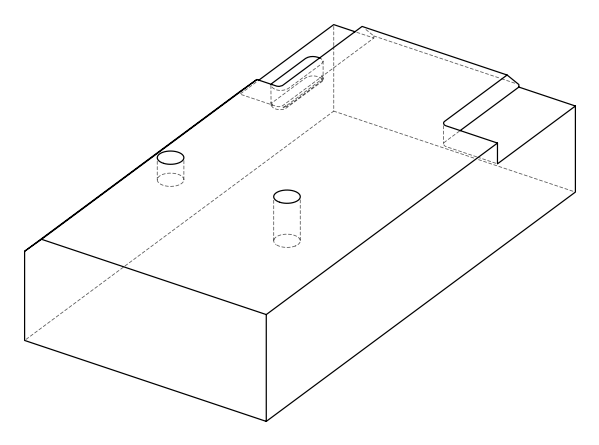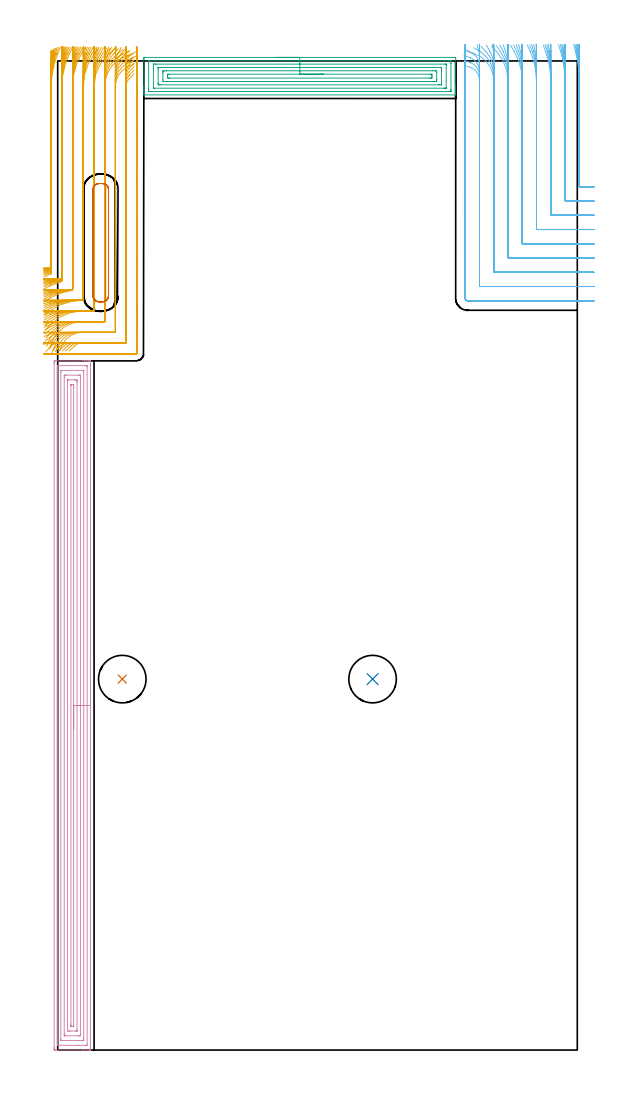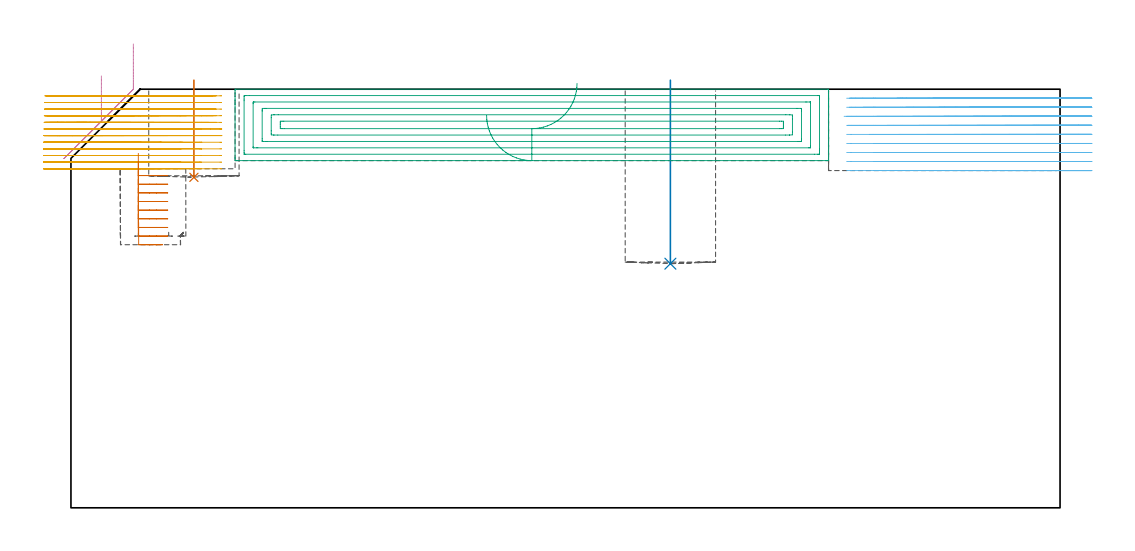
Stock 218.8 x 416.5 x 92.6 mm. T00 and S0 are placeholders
(PLAN: 7 operations, 3 tool changes, 75.3 min)
(1 INDEXABLE_INSERT_DRILL_BLIND_HOLE_FROM_SOLID | STEP1POCKET | NXT0302_011 | 0.09 min | 6043 mm3)
(2 INDEXABLE_INSERT_DRILL_BLIND_HOLE_FROM_SOLID_1 | STEP1POCKET_1 | NXT0302_011 | 0.16 min | 12034 mm3)
(3 AREA_MILL | FG_CHAMFER_SURFACE | UGT0205_001 | 6.58 min | 18268 mm3)
(4 AREA_MILL_1 | FG_CHAMFER_SURFACE_1 | UGT0205_001 | 14.17 min | 34788 mm3)
(5 MILL_CORNER_NOTCH_RECTANGULAR | CORNER_NOTCH_RECTANGULAR | UGT0201_014 | Follow Part, ap 1.5, ae 75% | 31.22 min | 78873 mm3)
(6 MILL_CORNER_NOTCH_RECTANGULAR_1 | CORNER_NOTCH_RECTANGULAR_1 | UGT0201_007 | Follow Part, ap 2, ae 75% | 20.4 min | 95753 mm3)
(7 MILL_RECTANGULAR_POCKET | POCKET_RECTANGULAR_STRAIGHT | UGT0201_007 | Follow Part, ap 2, ae 75% | 2.67 min | 13361 mm3)
(TOOL NXT0302_011 | Index. Insert Drill 20mm [880-D2000L25-05] | D20 PA176 FL100 Z2)
(TOOL UGT0205_001 | Chamfer Mill 20 x 3 x 45 deg. | D20 FL50 Z2)
(TOOL UGT0201_014 | End mill 6 mm | D6 FL24 Z4)
(TOOL UGT0201_007 | End Mill 8 mm | D8 FL19 Z4)
(OP 1 INDEXABLE_INSERT_DRILL_BLIND_HOLE_FROM_SOLID)
G17 G21 G94 G90
T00 M6
G54
G17 G0 G90 X27.2 Y156.2 S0 M3
G43 Z102.6 H1
G94 G81 G98 Z73.1 F250. R94.6
G80
M5
M2
(OP 2 INDEXABLE_INSERT_DRILL_BLIND_HOLE_FROM_SOLID_1)
G17 G21 G94 G90
T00 M6
G54
G17 G0 G90 X132.6 Y156.2 S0 M3
G43 Z102.6 H1
G94 G81 G98 Z54. F250. R94.6
G80
M5
M2
(OP 3 AREA_MILL)
G17 G21 G94 G90
T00 M6
G54
G17 G0 G90 X91.95 Y418. S1061 M3
G43 Z102.6 H0
Z86.8
G94 G1 X91.988 Z85.929 F250.
X92.102 Z85.064
X92.291 Z84.212
X92.553 Z83.38
X92.887 Z82.574
X93.29 Z81.8
X93.759 Z81.064
X94.29 Z80.372
X94.879 Z79.729
X95.522 Z79.14
X96.214 Z78.609
X96.95 Z78.14
X97.724 Z77.737
X98.53 Z77.403
X99.362 Z77.141
X100.214 Z76.952
X101.078 Z76.838
X101.95 Z76.8
X167.011
X167.478 Y417.995 Z76.803
X167.59 Y417.991 Z76.806
X167.6 Y417.874 Z76.923
Y406.142 Z88.652
Y405.545 Z89.252
Y405.263 Z89.534
Y404.665 Z90.131
Y404.383 Z90.413
Y403.819 Z90.981
Y403.504 Z91.296
Y402.624 Z92.175
X167.599 Y402.471 Z92.328
X167.59 Y402.206 Z92.593
X167.457 Y402.2 Z92.6
X36.443
X36.31 Y402.206 Z92.593
X36.3 Y402.472 Z92.327
Y403.189 Z91.611
Y403.819 Z90.981
Y404.383 Z90.413
Y404.665 Z90.131
Y405.263 Z89.534
Y405.545 Z89.252
Y406.142 Z88.652
Y417.277 Z77.52
X36.304 Y417.576 Z77.221
X36.31 Y417.991 Z76.806
X36.464 Y417.995 Z76.803
X36.889 Y418. Z76.8
X101.95
Y416.586 Z78.214
X164.45
X165.229 Y416.585 Z78.215
X165.343 Y416.584 Z78.216
X165.571 Y416.579 Z78.221
X165.59 Y416.505 Z78.295
X165.596 Y416.333 Z78.467
X165.599 Y415.817 Z78.983
X165.6 Y415.451 Z79.349
X165.599 Y404.383 Z90.417
X165.598 Y404.019 Z90.781
X165.59 Y403.651 Z91.149
X165.585 Y403.62 Z91.18
X165.569 Y403.619 Z91.181
X165.521 Y403.616 Z91.184
X165.424 Y403.615 Z91.185
X165.229 Y403.614 Z91.186
X39.45
X38.671 Y403.615 Z91.185
X38.557 Y403.616 Z91.184
X38.329 Y403.621 Z91.179
X38.31 Y403.695 Z91.105
X38.304 Y403.866 Z90.934
X38.301 Y404.383 Z90.417
X38.3 Y404.749 Z90.051
X38.301 Y415.817 Z78.983
X38.302 Y416.181 Z78.619
X38.31 Y416.549 Z78.251
X38.315 Y416.58 Z78.22
X38.331 Y416.581 Z78.219
X38.379 Y416.584 Z78.216
X38.476 Y416.585 Z78.215
X38.671 Y416.586 Z78.214
X101.95
Y415.171 Z79.629
X163.209
X163.446 Y415.169 Z79.631
X163.525 Y415.168 Z79.632
X163.58 Y415.165 Z79.635
X163.59 Y415.088 Z79.712
X163.596 Y414.937 Z79.863
X163.599 Y414.786 Z80.014
Y405.263 Z89.537
X163.598 Y405.113 Z89.687
X163.591 Y405.061 Z89.739
X163.586 Y405.035 Z89.765
X163.564 Y405.034 Z89.766
X163.446 Y405.031 Z89.769
X162.792 Y405.029 Z89.771
X162.555
X40.691
X40.454 Y405.031 Z89.769
X40.375 Y405.032 Z89.768
X40.32 Y405.035 Z89.765
X40.31 Y405.112 Z89.688
X40.304 Y405.263 Z89.537
X40.301 Y405.413 Z89.387
Y414.937 Z79.863
X40.302 Y415.086 Z79.714
X40.309 Y415.138 Z79.662
X40.314 Y415.165 Z79.635
X40.336 Y415.166 Z79.634
X40.454 Y415.168 Z79.632
X41.108 Y415.171 Z79.629
X41.345
X101.95
Y413.757 Z81.043
X160.773
X161.078 Y413.756 Z81.044
X161.488 Y413.752 Z81.048
X161.577 Y413.75 Z81.05
X161.59 Y413.594 Z81.206
X161.599 Y413.242 Z81.558
X161.6 Y413.178 Z81.622
Y407.022 Z87.778
X161.597 Y406.613 Z88.187
X161.594 Y406.512 Z88.288
X161.59 Y406.462 Z88.338
X161.582 Y406.449 Z88.351
X161.554 Y406.448 Z88.352
X161.357 Y406.445 Z88.355
X160.773 Y406.443 Z88.357
X160.468
X43.127
X42.822 Y406.444 Z88.356
X42.412 Y406.448 Z88.352
X42.323 Y406.45 Z88.35
X42.31 Y406.606 Z88.194
X42.301 Y406.958 Z87.842
X42.3 Y407.022 Z87.778
Y413.178 Z81.622
X42.303 Y413.586 Z81.214
X42.306 Y413.688 Z81.112
X42.31 Y413.738 Z81.062
X42.318 Y413.751 Z81.049
X42.346 Y413.752 Z81.048
X42.543 Y413.755 Z81.045
X43.127 Y413.757 Z81.043
X43.432
X101.95
Y412.343 Z82.457
X158.054
X158.947 Y412.341 Z82.459
X158.99 Y412.34 Z82.46
X159.59 Y412.299 Z82.501
X159.599 Y411.698 Z83.102
Y408.781 Z86.019
X159.597 Y408.182 Z86.618
X159.59 Y407.901 Z86.899
X159.032 Y407.86 Z86.94
X158.99 Y407.859 Z86.941
X158.144 Y407.857 Z86.943
X45.846
X44.953 Y407.858 Z86.942
X44.91 Y407.86 Z86.94
X44.31 Y407.901 Z86.899
X44.301 Y408.502 Z86.298
Y411.419 Z83.381
X44.303 Y412.018 Z82.782
X44.31 Y412.299 Z82.501
X44.868 Y412.34 Z82.46
X44.91 Y412.341 Z82.459
X45.756 Y412.343 Z82.457
X101.95
Y410.929 Z83.871
X156.814 Y410.928 Z83.872
X157.208 Y410.925 Z83.875
X157.59 Y410.92 Z83.88
X157.596 Y410.54 Z84.26
X157.599 Y410.153 Z84.647
X157.597 Y409.66 Z85.14
X157.593 Y409.28 Z85.52
X157.208 Y409.275 Z85.525
X156.71 Y409.272 Z85.528
X47.086
X46.692 Y409.275 Z85.525
X46.31 Y409.28 Z85.52
X46.304 Y409.66 Z85.14
X46.301 Y410.047 Z84.753
X46.303 Y410.54 Z84.26
X46.307 Y410.92 Z83.88
X46.692 Y410.925 Z83.875
X47.19 Y410.928 Z83.872
X101.95 Y410.929 Z83.871
X102.822 Z83.909
X103.687 Z84.023
X104.538 Z84.212
X105.37 Z84.474
X106.176 Z84.808
X106.95 Z85.211
X107.686 Z85.68
X108.378 Z86.211
X109.021 Z86.8
X109.61 Z87.443
X110.142 Z88.135
X110.61 Z88.871
X111.013 Z89.645
X111.347 Z90.451
X111.609 Z91.283
X111.798 Z92.135
X111.912 Z93.
X111.95 Z93.871
G0 Z102.6
M5
M2
(OP 4 AREA_MILL_1)
G17 G21 G94 G90
T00 M6
G54
G17 G0 G90 X13.8 Y155.1 S1061 M3
G43 Z102.6 H0
G94 G1 Y155.062 Z101.728 F250.
Y154.948 Z100.863
Y154.759 Z100.012
Y154.497 Z99.18
Y154.163 Z98.374
Y153.76 Z97.6
Y153.292 Z96.864
Y152.76 Z96.172
Y152.171 Z95.529
Y151.528 Z94.939
Y150.836 Z94.408
Y150.1 Z93.94
Y149.326 Z93.537
Y148.52 Z93.203
Y147.688 Z92.941
Y146.836 Z92.752
Y145.972 Z92.638
Y145.1 Z92.6
Y0.153
X13.797 Y0.01 Z92.588
X13.767 Y0.007 Z92.558
X13.426 Y0. Z92.225
X12.976 Z91.775
X12.367 Z91.162
X11.174 Z89.971
X10.591 Z89.385
X-0.359 Z78.438
X-0.955 Y0.001 Z77.842
X-1.183 Y0.003 Z77.614
X-1.492 Y0.008 Z77.306
X-1.494 Y0.058 Z77.303
X-1.499 Y0.599 Z77.301
X-1.5 Y1.146 Z77.3
Y289.256
X-1.499 Y289.601 Z77.301
X-1.494 Y290.142 Z77.303
X-1.492 Y290.192 Z77.306
X-0.955 Y290.2 Z77.842
X10.591 Z89.385
X11.174 Z89.971
X11.479 Z90.275
X12.063 Z90.859
X12.367 Z91.162
X12.976 Z91.775
X13.255 Z92.054
X13.427 Z92.226
X13.767 Y290.193 Z92.558
X13.797 Y290.19 Z92.588
X13.8 Y290.047 Z92.6
Y145.1
X12.386 Z91.186
X12.385 Y2.365 Z91.185
X12.367 Y2.01 Z91.167
X11.858 Y2.002 Z90.658
X8.529 Y2. Z87.329
X0.821 Z79.621
X0.312 Y2.002 Z79.112
X-0.067 Y2.01 Z78.733
X-0.085 Y2.383 Z78.715
X-0.086 Y2.401
X-0.085 Y287.835
X-0.067 Y288.19 Z78.733
X0.441 Y288.198 Z79.241
X3.77 Y288.2 Z82.57
X11.479 Z90.279
X11.988 Y288.198 Z90.788
X12.367 Y288.19 Z91.167
X12.385 Y287.817 Z91.185
Y287.799
X12.386 Y145.1 Z91.186
X10.971 Z89.771
Y4.676
Y4.167
X10.969 Y4.071 Z89.769
X10.966 Y4.025 Z89.766
X10.964 Y4.01 Z89.764
X10.922 Y4.007 Z89.722
X10.756 Y4.001 Z89.556
X1.709 Y4. Z80.509
X1.543 Y4.002 Z80.343
X1.433 Y4.005 Z80.233
X1.346 Y4.01 Z80.146
X1.335 Y4.023 Z80.135
X1.333 Y4.04 Z80.133
X1.331 Y4.167 Z80.131
X1.329 Y4.549 Z80.129
Y285.524
Y286.033
X1.331 Y286.129 Z80.131
X1.334 Y286.175 Z80.134
X1.335 Y286.19 Z80.135
X1.377 Y286.193 Z80.177
X1.544 Y286.199 Z80.344
X10.591 Y286.2 Z89.391
X10.757 Y286.198 Z89.557
X10.867 Y286.195 Z89.667
X10.953 Y286.19 Z89.753
X10.965 Y286.177 Z89.765
X10.967 Y286.16 Z89.767
X10.969 Y286.033 Z89.769
X10.971 Y285.651 Z89.771
Y145.1
X9.557 Z88.357
Y6.843
X9.551 Y6.103 Z88.351
X9.542 Y6.01 Z88.342
X9.444 Y6.005 Z88.244
X9.234 Y6.002 Z88.034
X8.814 Y6. Z87.614
X3.436 Z82.236
X3.047 Y6.002 Z81.847
X2.853 Y6.005 Z81.653
X2.761 Y6.01 Z81.561
X2.75 Y6.07 Z81.55
X2.743 Y6.696 Z81.543
Y6.843
Y283.357
X2.749 Y284.097 Z81.549
X2.758 Y284.19 Z81.558
X2.856 Y284.195 Z81.656
X3.066 Y284.198 Z81.866
X3.486 Y284.2 Z82.286
X8.863 Z87.663
X9.252 Y284.198 Z88.052
X9.447 Y284.195 Z88.247
X9.539 Y284.19 Z88.339
X9.55 Y284.13 Z88.35
X9.557 Y283.504 Z88.357
Y283.357
Y145.1
X8.143 Z86.943
Y8.409
X8.141 Y8.191 Z86.941
X8.137 Y8.047 Z86.937
X8.134 Y8.009 Z86.934
X8.12 Y8.006 Z86.92
X8.082 Y8.003 Z86.882
X7.926 Y8.001 Z86.726
X7.662 Y8. Z86.462
X5.262 Z84.062
X4.997 Y8.001 Z83.797
X4.374 Y8.007 Z83.174
X4.173 Y8.01 Z82.973
X4.162 Y8.409 Z82.962
X4.159 Y8.627 Z82.959
X4.157 Y8.844 Z82.957
Y281.791
X4.159 Y282.009 Z82.959
X4.163 Y282.153 Z82.963
X4.166 Y282.191 Z82.966
X4.179 Y282.194 Z82.979
X4.218 Y282.197 Z83.018
X4.374 Y282.199 Z83.174
X4.638 Y282.2 Z83.438
X7.038 Z85.838
X7.303 Y282.199 Z86.103
X7.926 Y282.193 Z86.726
X8.127 Y282.19 Z86.927
X8.138 Y281.791 Z86.938
X8.141 Y281.573 Z86.941
X8.143 Y281.356 Z86.943
Y145.1
X6.729 Z85.529
X6.728 Y10.411 Z85.528
X6.726 Y10.12 Z85.526
X6.724 Y10.048 Z85.524
X6.722 Y10.019 Z85.522
X6.694 Y10.01 Z85.494
X6.555 Y10.003 Z85.355
X6.15 Y10.002 Z84.95
X5.667 Y10.003 Z84.467
X5.589 Y10.01 Z84.389
X5.578 Y10.015 Z84.378
X5.575 Y10.039 Z84.375
X5.573 Y10.098 Z84.373
X5.571 Y10.411 Z84.371
Y10.992
X5.572 Y279.789 Z84.372
X5.574 Y280.08 Z84.374
X5.576 Y280.152 Z84.376
X5.577 Y280.181 Z84.377
X5.606 Y280.19 Z84.406
X5.745 Y280.197 Z84.545
X6.15 Y280.198 Z84.95
X6.632 Y280.197 Z85.432
X6.711 Y280.19 Z85.511
X6.722 Y280.185 Z85.522
X6.724 Y280.161 Z85.524
X6.727 Y280.102 Z85.527
X6.728 Y279.789 Z85.528
X6.729 Y279.208 Z85.529
Y145.1
Y144.228 Z85.567
Y143.364 Z85.681
Y142.512 Z85.87
Y141.68 Z86.132
Y140.874 Z86.466
Y140.1 Z86.869
Y139.364 Z87.337
Y138.672 Z87.868
Y138.029 Z88.458
Y137.44 Z89.101
Y136.908 Z89.793
Y136.44 Z90.529
Y136.037 Z91.303
Y135.703 Z92.109
Y135.441 Z92.941
Y135.252 Z93.792
Y135.138 Z94.657
Y135.1 Z95.529
G0 Z102.6
M5
M2
(OP 5 MILL_CORNER_NOTCH_RECTANGULAR)
G17 G21 G94 G90
T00 M6
G54
G17 G0 G90 X-5.792 Y325.613 S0 M3
G43 Z102.6 H0
Z91.133
G94 G1 X-3. Y326.71 F250.
X-2.888 Y326.753 F500.
G3 X-2.7 Y327.028 R0.3
G1 Y405.842
G2 X-0.008 Y419.5 R36.
G1 X1.13 Y422.276 F250.
G0 Z102.6
X-5.726 Y320.568
Z91.133
G1 X-3. Y321.821
G2 X1.585 Y323.511 R31.5 F500.
G3 X1.8 Y323.795 R0.3
G1 Y405.842
G2 X4.915 Y419.5 R31.5
G1 X6.216 Y422.203 F250.
G0 Z102.6
X-5.62 Y315.316
Z91.133
G1 X-3. Y316.777
G2 X6.049 Y319.886 R27. F500.
G3 X6.3 Y320.178 R0.3
G1 Y405.842
G2 X10.009 Y419.5 R27.
G1 X11.527 Y422.088 F250.
G0 Z102.6
X-5.434 Y309.698
Z91.133
G1 X-3. Y311.452
G2 X10.157 Y315.7 R22.5 F500.
G1 X10.503
G3 X10.8 Y315.997 R0.3
G1 Y405.842
G2 X15.42 Y419.5 R22.5
G1 X17.241 Y421.884 F250.
G0 Z102.6
X-5.047 Y303.291
Z91.133
G1 X-3. Y305.484
G2 X10.157 Y311.2 R18. F500.
G1 X15.003
G3 X15.3 Y311.497 R0.3
G1 Y405.842
G2 X21.576 Y419.5 R18.
G1 X23.852 Y421.454 F250.
G0 Z102.6
X-3.473 Y295.541
Z91.133
G1 X-2.336 Y298.317
G2 X10.157 Y306.7 R13.5 F500.
G1 X19.503
G3 X19.8 Y306.997 R0.3
G1 Y405.842
G2 X28.554 Y418.48 R13.5
G1 X31.362 Y419.535 F250.
G0 Z102.6
X0.761 Y294.513
Z91.133
G1 X2.095 Y297.2
G2 X10.157 Y302.2 R9. F500.
G1 X24.003
G3 X24.3 Y302.497 R0.3
G1 Y405.842
G2 X29.3 Y413.904 R9.
G1 X31.988 Y415.237 F250.
G0 Z102.6
X4.87 Y294.34
Z91.133
G1 X7.023 Y296.429
G2 X10.157 Y297.7 R4.5 F500.
G1 X28.503
G3 X28.8 Y297.997 R0.3
G1 Y405.842
G2 X30.07 Y408.975 R4.5
G1 X32.159 Y411.128 F250.
G0 Z102.6
X7.157 Y293.2
Z91.133
G1 X10.157
X33. F500.
G3 X33.3 Y293.5 R0.3
G1 Y405.842
Y408.842 F250.
G0 Z102.6
X-5.837 Y326.275
Z89.667
G1 X-3. Y327.249
X-2.9 Y327.284 F500.
G3 X-2.7 Y327.563 R0.3
G1 Y407.316
G2 X-0.597 Y419.44 R36.
G1 X0.413 Y422.265 F250.
G0 Z102.6
X-5.786 Y321.338
Z89.667
G1 X-3. Y322.451
G2 X1.571 Y323.885 R31.5 F500.
G3 X1.8 Y324.173 R0.3
G1 Y407.316
G2 X4.252 Y419.5 R31.5
G1 X5.412 Y422.266 F250.
G0 Z102.6
X-5.704 Y316.24
Z89.667
G1 X-3. Y317.539
G2 X6.033 Y320.069 R27. F500.
G3 X6.3 Y320.364 R0.3
G1 Y407.316
G2 X9.206 Y419.5 R27.
G1 X10.559 Y422.177 F250.
G0 Z102.6
X-5.563 Y310.867
Z89.667
G1 X-3. Y312.425
G2 X8.689 Y315.7 R22.5 F500.
G1 X10.503
G3 X10.8 Y315.997 R0.3
G1 Y407.316
G2 X14.385 Y419.5 R22.5
G1 X16.009 Y422.022 F250.
G0 Z102.6
X-5.281 Y304.94
Z89.667
G1 X-3. Y306.888
G2 X8.689 Y311.2 R18. F500.
G1 X15.003
G3 X15.3 Y311.497 R0.3
G1 Y407.316
G2 X20.051 Y419.5 R18.
G1 X22.081 Y421.708 F250.
G0 Z102.6
X-4.495 Y297.374
Z89.667
G1 X-2.991 Y299.969
G2 X8.689 Y306.7 R13.5 F500.
G1 X19.503
G3 X19.8 Y306.997 R0.3
G1 Y407.316
G2 X27.203 Y419.361 R13.5
G1 X29.88 Y420.716 F250.
G0 Z102.6
X-0.707 Y294.513
Z89.667
G1 X0.627 Y297.2
G2 X8.689 Y302.2 R9. F500.
G1 X24.003
G3 X24.3 Y302.497 R0.3
G1 Y407.316
G2 X29.3 Y415.378 R9.
G1 X31.988 Y416.711 F250.
G0 Z102.6
X3.402 Y294.341
Z89.667
G1 X5.556 Y296.43
G2 X8.689 Y297.7 R4.5 F500.
G1 X28.503
G3 X28.8 Y297.997 R0.3
G1 Y407.316
G2 X30.068 Y410.447 R4.5
G1 X32.155 Y412.602 F250.
G0 Z102.6
X5.689 Y293.2
Z89.667
G1 X8.689
X33. F500.
G3 X33.3 Y293.5 R0.3
G1 Y407.316
Y410.316 F250.
G0 Z102.6
X-5.877 Y326.866
Z88.2
G1 X-3. Y327.718
X-2.912 Y327.744 F500.
G3 X-2.7 Y328.027 R0.3
G1 Y408.777
G2 X-1.135 Y419.277 R36.
G1 X-0.26 Y422.147 F250.
G0 Z102.6
X-5.838 Y322.022
Z88.2
G1 X-3. Y322.995
G2 X1.557 Y324.186 R31.5 F500.
G3 X1.8 Y324.477 R0.3
G1 Y408.777
G2 X3.681 Y419.5 R31.5
G1 X4.703 Y422.321 F250.
G0 Z102.6
X-5.777 Y317.054
Z88.2
G1 X-3. Y318.19
G2 X6.017 Y320.173 R27. F500.
G3 X6.3 Y320.469 R0.3
G1 Y408.777
G2 X8.521 Y419.5 R27.
G1 X9.712 Y422.253 F250.
G0 Z102.6
X-5.673 Y311.881
Z88.2
G1 X-3. Y313.244
G2 X7.222 Y315.7 R22.5 F500.
G1 X10.503
G3 X10.8 Y315.997 R0.3
G1 Y408.777
G2 X13.52 Y419.5 R22.5
G1 X14.949 Y422.137 F250.
G0 Z102.6
X-5.469 Y306.312
Z88.2
G1 X-3. Y308.016
G2 X7.222 Y311.2 R18. F500.
G1 X15.003
G3 X15.3 Y311.497 R0.3
G1 Y408.777
G2 X18.843 Y419.5 R18.
G1 X20.63 Y421.91 F250.
G0 Z102.6
X-4.96 Y299.747
Z88.2
G1 X-3. Y302.018
G2 X7.222 Y306.7 R13.5 F500.
G1 X19.503
G3 X19.8 Y306.997 R0.3
G1 Y408.777
G2 X25.099 Y419.5 R13.5
G1 X27.482 Y421.323 F250.
G0 Z102.6
X-2.156 Y294.635
Z88.2
G1 X-0.787 Y297.305
G2 X7.222 Y302.2 R9. F500.
G1 X24.003
G3 X24.3 Y302.497 R0.3
G1 Y408.777
G2 X29.282 Y416.83 R9.
G1 X31.966 Y418.169 F250.
G0 Z102.6
X1.935 Y294.34
Z88.2
G1 X4.088 Y296.429
G2 X7.222 Y297.7 R4.5 F500.
G1 X28.503
G3 X28.8 Y297.997 R0.3
G1 Y408.777
G2 X30.07 Y411.91 R4.5
G1 X32.158 Y414.063 F250.
G0 Z102.6
X4.222 Y293.2
Z88.2
G1 X7.222
X33. F500.
G3 X33.3 Y293.5 R0.3
G1 Y408.777
Y411.777 F250.
G0 Z102.6
X-5.91 Y327.39
Z86.733
G1 X-3. Y328.119
X-2.924 Y328.138 F500.
G3 X-2.7 Y328.425 R0.3
G1 Y410.244
G2 X-1.611 Y419.031 R36.
G1 X-0.879 Y421.94 F250.
G0 Z102.6
X-5.882 Y322.625
Z86.733
G1 X-3. Y323.459
G2 X1.544 Y324.417 R31.5 F500.
G3 X1.8 Y324.711 R0.3
G1 Y410.244
G2 X3.191 Y419.5 R31.5
G1 X4.072 Y422.368 F250.
G0 Z102.6
X-5.838 Y317.768
Z86.733
G1 X-3. Y318.741
G2 X5.755 Y320.2 R27. F500.
G1 X6.003
G3 X6.3 Y320.497 R0.3
G1 Y410.244
G2 X7.936 Y419.5 R27.
G1 X8.964 Y422.318 F250.
G0 Z102.6
X-5.764 Y312.759
Z86.733
G1 X-3. Y313.927
G2 X5.755 Y315.7 R22.5 F500.
G1 X10.503
G3 X10.8 Y315.997 R0.3
G1 Y410.244
G2 X12.792 Y419.5 R22.5
G1 X14.026 Y422.234 F250.
G0 Z102.6
X-5.621 Y307.468
Z86.733
G1 X-3. Y308.927
G2 X5.755 Y311.2 R18. F500.
G1 X15.003
G3 X15.3 Y311.497 R0.3
G1 Y410.244
G2 X17.862 Y419.5 R18.
G1 X19.405 Y422.073 F250.
G0 Z102.6
X-5.284 Y301.531
Z86.733
G1 X-3. Y303.476
G2 X5.755 Y306.7 R13.5 F500.
G1 X19.503
G3 X19.8 Y306.997 R0.3
G1 Y410.244
G2 X23.473 Y419.5 R13.5
G1 X25.529 Y421.684 F250.
G0 Z102.6
X-3.487 Y295.342
Z86.733
G1 X-1.92 Y297.9
G2 X5.755 Y302.2 R9. F500.
G1 X24.003
G3 X24.3 Y302.497 R0.3
G1 Y410.244
G2 X28.856 Y418.071 R9.
G1 X31.465 Y419.552 F250.
G0 Z102.6
X0.468 Y294.339
Z86.733
G1 X2.621 Y296.429
G2 X5.755 Y297.7 R4.5 F500.
G1 X28.503
G3 X28.8 Y297.997 R0.3
G1 Y410.244
G2 X30.069 Y413.376 R4.5
G1 X32.157 Y415.53 F250.
G0 Z102.6
X2.755 Y293.2
Z86.733
G1 X5.755
X33. F500.
G3 X33.3 Y293.5 R0.3
G1 Y410.244
Y413.244 F250.
G0 Z102.6
X-5.939 Y327.867
Z85.267
G1 X-3. Y328.468
X-2.937 Y328.481 F500.
G3 X-2.7 Y328.771 R0.3
G1 Y411.723
G2 X-2.013 Y418.725 R36.
G1 X-1.429 Y421.668 F250.
G0 Z102.6
X-5.92 Y323.173
Z85.267
G1 X-3. Y323.861
G2 X1.529 Y324.585 R31.5 F500.
G3 X1.8 Y324.88 R0.3
G1 Y411.723
G2 X2.775 Y419.5 R31.5
G1 X3.516 Y422.407 F250.
G0 Z102.6
X-5.891 Y318.414
Z85.267
G1 X-3. Y319.216
G2 X4.221 Y320.2 R27. F500.
G1 X6.003
G3 X6.3 Y320.497 R0.3
G1 Y411.723
G2 X7.444 Y419.5 R27.
G1 X8.308 Y422.373 F250.
G0 Z102.6
X-5.841 Y313.547
Z85.267
G1 X-3. Y314.51
G2 X4.221 Y315.7 R22.5 F500.
G1 X10.503
G3 X10.8 Y315.997 R0.3
G1 Y411.723
G2 X12.187 Y419.5 R22.5
G1 X13.224 Y422.315 F250.
G0 Z102.6
X-5.748 Y308.485
Z85.267
G1 X-3. Y309.688
G2 X4.221 Y311.2 R18. F500.
G1 X15.003
G3 X15.3 Y311.497 R0.3
G1 Y411.723
G2 X17.067 Y419.5 R18.
G1 X18.363 Y422.206 F250.
G0 Z102.6
X-5.535 Y303.002
Z85.267
G1 X-3. Y304.606
G2 X4.221 Y306.7 R13.5 F500.
G1 X19.503
G3 X19.8 Y306.997 R0.3
G1 Y411.723
G2 X22.265 Y419.5 R13.5
G1 X23.993 Y421.952 F250.
G0 Z102.6
X-4.724 Y296.36
Z85.267
G1 X-2.881 Y298.728
G2 X4.221 Y302.2 R9. F500.
G1 X24.003
G3 X24.3 Y302.497 R0.3
G1 Y411.723
G2 X28.049 Y419.032 R9.
G1 X30.486 Y420.783 F250.
G0 Z102.6
X-1.134 Y293.961
Z85.267
G1 X0.865 Y296.198
G2 X4.221 Y297.7 R4.5 F500.
G1 X28.503
G3 X28.8 Y297.997 R0.3
G1 Y411.723
G2 X30.1 Y414.887 R4.5
G1 X32.21 Y417.02 F250.
G0 Z102.6
X1.221 Y293.2
Z85.267
G1 X4.221
X33. F500.
G3 X33.3 Y293.5 R0.3
G1 Y411.723
Y414.723 F250.
G0 Z102.6
X-5.965 Y328.322
Z83.8
G1 X-3. Y328.779
X-2.951 Y328.787 F500.
G3 X-2.7 Y329.079 R0.3
G1 Y413.402
G2 X-2.358 Y418.355 R36.
G1 X-1.945 Y421.327 F250.
G0 Z102.6
X-5.954 Y323.695
Z83.8
G1 X-3. Y324.218
G2 X1.513 Y324.685 R31.5 F500.
G3 X1.8 Y324.981 R0.3
G1 Y413.402
G2 X2.396 Y419.5 R31.5
G1 X2.977 Y422.443 F250.
G0 Z102.6
X-5.937 Y319.026
Z83.8
G1 X-3. Y319.636
G2 X2.489 Y320.2 R27. F500.
G1 X6.003
G3 X6.3 Y320.497 R0.3
G1 Y413.402
G2 X6.998 Y419.5 R27.
G1 X7.675 Y422.422 F250.
G0 Z102.6
X-5.909 Y314.288
Z83.8
G1 X-3. Y315.02
G2 X2.489 Y315.7 R22.5 F500.
G1 X10.503
G3 X10.8 Y315.997 R0.3
G1 Y413.402
G2 X11.642 Y419.5 R22.5
G1 X12.455 Y422.388 F250.
G0 Z102.6
X-5.857 Y309.428
Z83.8
G1 X-3. Y310.343
G2 X2.489 Y311.2 R18. F500.
G1 X15.003
G3 X15.3 Y311.497 R0.3
G1 Y413.402
G2 X16.364 Y419.5 R18.
G1 X17.381 Y422.323 F250.
G0 Z102.6
X-5.741 Y304.314
Z83.8
G1 X-3. Y305.534
G2 X2.489 Y306.7 R13.5 F500.
G1 X19.503
G3 X19.8 Y306.997 R0.3
G1 Y413.402
G2 X21.256 Y419.5 R13.5
G1 X22.611 Y422.177 F250.
G0 Z102.6
X-5.377 Y298.502
Z83.8
G1 X-3. Y300.332
G2 X2.489 Y302.2 R9. F500.
G1 X24.003
G3 X24.3 Y302.497 R0.3
G1 Y413.402
G2 X26.681 Y419.5 R9.
G1 X28.713 Y421.706 F250.
G0 Z102.6
X-2.906 Y292.83
Z83.8
G1 X-1.417 Y295.434
G2 X2.489 Y297.7 R4.5 F500.
G1 X28.503
G3 X28.8 Y297.997 R0.3
G1 Y413.402
G2 X30.86 Y417.183 R4.5
G1 X33.381 Y418.81 F250.
G0 Z102.6
X-0.511 Y293.2
Z83.8
G1 X2.489
X33. F500.
G3 X33.3 Y293.5 R0.3
G1 Y413.402
Y416.402 F250.
G0 Z102.6
X-5.987 Y328.767
Z82.333
G1 X-3. Y329.045
X-2.969 Y329.048 F500.
G3 X-2.7 Y329.343 R0.3
G1 Y415.323
G2 X-2.601 Y417.996 R36.
G1 X-2.378 Y420.987 F250.
G0 Z102.6
X-5.983 Y324.206
Z82.333
G1 X-3. Y324.523
G2 X0.334 Y324.7 R31.5 F500.
G1 X1.504
G3 X1.8 Y324.996 R0.3
G1 Y415.323
G2 X2.078 Y419.5 R31.5
G1 X2.476 Y422.474 F250.
G0 Z102.6
X-5.977 Y319.623
Z82.333
G1 X-3. Y319.993
G2 X0.334 Y320.2 R27. F500.
G1 X6.003
G3 X6.3 Y320.497 R0.3
G1 Y415.323
G2 X6.625 Y419.5 R27.
G1 X7.089 Y422.464 F250.
G0 Z102.6
X-5.967 Y315.007
Z82.333
G1 X-3. Y315.452
G2 X0.334 Y315.7 R22.5 F500.
G1 X10.503
G3 X10.8 Y315.997 R0.3
G1 Y415.323
G2 X11.191 Y419.5 R22.5
G1 X11.748 Y422.448 F250.
G0 Z102.6
X-5.948 Y310.333
Z82.333
G1 X-3. Y310.889
G2 X0.334 Y311.2 R18. F500.
G1 X15.003
G3 X15.3 Y311.497 R0.3
G1 Y415.323
G2 X15.791 Y419.5 R18.
G1 X16.488 Y422.418 F250.
G0 Z102.6
X-5.907 Y305.541
Z82.333
G1 X-3. Y306.282
G2 X0.334 Y306.7 R13.5 F500.
G1 X19.503
G3 X19.8 Y306.997 R0.3
G1 Y415.323
G2 X20.463 Y419.5 R13.5
G1 X21.391 Y422.353 F250.
G0 Z102.6
X-5.787 Y300.448
Z82.333
G1 X-3. Y301.56
G2 X0.334 Y302.2 R9. F500.
G1 X24.003
G3 X24.3 Y302.497 R0.3
G1 Y415.323
G2 X25.328 Y419.5 R9.
G1 X26.721 Y422.157 F250.
G0 Z102.6
X-5.01 Y294.034
Z82.333
G1 X-2.981 Y296.244
G2 X0.334 Y297.7 R4.5 F500.
G1 X28.503
G3 X28.8 Y297.997 R0.3
G1 Y415.323
G2 X30.893 Y419.125 R4.5
G1 X33.427 Y420.73 F250.
G0 Z102.6
X-2.666 Y293.2
Z82.333
G1 X0.334
X33. F500.
G3 X33.3 Y293.5 R0.3
G1 Y415.323
Y418.323 F250.
G0 Z102.6
X-6. Y329.139
Z80.867
G1 X-3. Y329.194
G3 X-2.7 Y329.49 R0.3 F500.
G1 Y417.808
Y420.808 F250.
G0 Z102.6
X-5.999 Y324.631
Z80.867
G1 X-3. Y324.693
G2 X-2.343 Y324.7 R31.5 F500.
G1 X1.504
G3 X1.8 Y324.996 R0.3
G1 Y418.364
G2 X1.821 Y419.5 R31.5
G1 X1.929 Y422.498 F250.
G0 Z102.6
X-5.999 Y320.119
Z80.867
G1 X-3. Y320.192
G2 X-2.343 Y320.2 R27. F500.
G1 X6.003
G3 X6.3 Y320.497 R0.3
G1 Y418.364
G2 X6.324 Y419.5 R27.
G1 X6.45 Y422.497 F250.
G0 Z102.6
X-5.999 Y315.603
Z80.867
G1 X-3. Y315.69
G2 X-2.343 Y315.7 R22.5 F500.
G1 X10.503
G3 X10.8 Y315.997 R0.3
G1 Y418.364
G2 X10.829 Y419.5 R22.5
G1 X10.98 Y422.496 F250.
G0 Z102.6
X-5.998 Y311.079
Z80.867
G1 X-3. Y311.188
G2 X-2.343 Y311.2 R18. F500.
G1 X15.003
G3 X15.3 Y311.497 R0.3
G1 Y418.364
G2 X15.336 Y419.5 R18.
G1 X15.525 Y422.494 F250.
G0 Z102.6
X-5.996 Y306.538
Z80.867
G1 X-3. Y306.684
G2 X-2.343 Y306.7 R13.5 F500.
G1 X19.503
G3 X19.8 Y306.997 R0.3
G1 Y418.364
G2 X19.848 Y419.5 R13.5
G1 X20.1 Y422.489 F250.
G0 Z102.6
X-5.992 Y301.957
Z80.867
G1 X-3. Y302.176
G2 X-2.343 Y302.2 R9. F500.
G1 X24.003
G3 X24.3 Y302.497 R0.3
G1 Y418.364
G2 X24.372 Y419.5 R9.
G1 X24.751 Y422.476 F250.
G0 Z102.6
X-5.968 Y297.214
Z80.867
G1 X-3. Y297.652
G2 X-2.343 Y297.7 R4.5 F500.
G1 X28.503
G3 X28.8 Y297.997 R0.3
G1 Y418.364
G2 X28.946 Y419.5 R4.5
G1 Y422.5 F250.
G0 Z102.6
X-5.343 Y293.2
Z80.867
G1 X-2.343
X33. F500.
G3 X33.3 Y293.5 R0.3
G1 Y418.364
Y421.364 F250.
G0 Z102.6
X-6. Y329.199
Z79.4
G1 X-3. Y329.2
G3 X-2.7 Y329.496 R0.3 F500.
G1 Y417.808
Y420.808 F250.
G0 Z102.6
X-6. Y324.699
Z79.4
G1 X-3. Y324.7
X1.504 F500.
G3 X1.8 Y324.996 R0.3
G1 Y419.376
Y419.5
X1.812 Y422.5 F250.
G0 Z102.6
X-6. Y320.199
Z79.4
G1 X-3. Y320.2
X1.504 F500.
X6.003
G3 X6.3 Y320.497 R0.3
G1 Y419.376
Y419.5
X6.314 Y422.5 F250.
G0 Z102.6
X-6. Y315.698
Z79.4
G1 X-3. Y315.7
X6.003 F500.
X10.503
G3 X10.8 Y315.997 R0.3
G1 Y419.376
Y419.5
X10.817 Y422.5 F250.
G0 Z102.6
X-6. Y311.198
Z79.4
G1 X-3. Y311.2
X10.503 F500.
X15.003
G3 X15.3 Y311.497 R0.3
G1 Y419.376
Y419.5
X15.321 Y422.5 F250.
G0 Z102.6
X-6. Y306.697
Z79.4
G1 X-3. Y306.7
X15.003 F500.
X19.503
G3 X19.8 Y306.997 R0.3
G1 Y419.376
X19.801 Y419.5
X19.828 Y422.5 F250.
G0 Z102.6
X-6. Y302.196
Z79.4
G1 X-3. Y302.2
X19.503 F500.
X24.003
G3 X24.3 Y302.497 R0.3
G1 Y419.376
X24.301 Y419.5
X24.342 Y422.5 F250.
G0 Z102.6
X-6. Y297.692
Z79.4
G1 X-3. Y297.7
X24.003 F500.
X28.503
G3 X28.8 Y297.997 R0.3
G1 Y419.376
X28.802 Y419.5
X28.884 Y422.499 F250.
G0 Z102.6
X-5.987 Y293.2
Z79.4
G1 X-2.987
X33. F500.
G3 X33.3 Y293.5 R0.3
G1 Y419.376
Y422.376 F250.
G0 Z102.6
X-6. Y329.2
Z77.933
G1 X-3.
G3 X-2.7 Y329.496 R0.3 F500.
G1 Y417.808
Y420.808 F250.
G0 Z102.6
X-6. Y324.7
Z77.933
G1 X-3.
X1.504 F500.
G3 X1.8 Y324.996 R0.3
G1 Y419.5
Y422.5 F250.
G0 Z102.6
X-6. Y320.2
Z77.933
G1 X-3.
X6.003 F500.
G3 X6.3 Y320.497 R0.3
G1 Y419.5
Y422.5 F250.
G0 Z102.6
X-6. Y315.7
Z77.933
G1 X-3.
X10.503 F500.
G3 X10.8 Y315.997 R0.3
G1 Y419.5
Y422.5 F250.
G0 Z102.6
X-6. Y311.2
Z77.933
G1 X-3.
X15.003 F500.
G3 X15.3 Y311.497 R0.3
G1 Y419.5
Y422.5 F250.
G0 Z102.6
X-6. Y306.7
Z77.933
G1 X-3.
X19.503 F500.
G3 X19.8 Y306.997 R0.3
G1 Y419.5
Y422.5 F250.
G0 Z102.6
X-6. Y302.2
Z77.933
G1 X-3.
X24.003 F500.
G3 X24.3 Y302.497 R0.3
G1 Y419.5
Y422.5 F250.
G0 Z102.6
X-6. Y297.7
Z77.933
G1 X-3.
X28.503 F500.
G3 X28.8 Y297.997 R0.3
G1 Y419.5
Y422.5 F250.
G0 Z102.6
X-6. Y293.2
Z77.933
G1 X-3.
X33. F500.
G3 X33.3 Y293.5 R0.3
G1 Y419.5
Y422.5 F250.
G0 Z102.6
X-6. Y329.2
Z76.467
G1 X-3.
G3 X-2.7 Y329.496 R0.3 F500.
G1 Y417.808
Y420.808 F250.
G0 Z102.6
X-6. Y324.7
Z76.467
G1 X-3.
X1.504 F500.
G3 X1.8 Y324.996 R0.3
G1 Y419.5
Y422.5 F250.
G0 Z102.6
X-6. Y320.2
Z76.467
G1 X-3.
X6.003 F500.
G3 X6.3 Y320.497 R0.3
G1 Y419.5
Y422.5 F250.
G0 Z102.6
X-6. Y315.7
Z76.467
G1 X-3.
X10.503 F500.
G3 X10.8 Y315.997 R0.3
G1 Y419.5
Y422.5 F250.
G0 Z102.6
X-6. Y311.2
Z76.467
G1 X-3.
X15.003 F500.
G3 X15.3 Y311.497 R0.3
G1 Y419.5
Y422.5 F250.
G0 Z102.6
X-6. Y306.7
Z76.467
G1 X-3.
X19.503 F500.
G3 X19.8 Y306.997 R0.3
G1 Y419.5
Y422.5 F250.
G0 Z102.6
X-6. Y302.2
Z76.467
G1 X-3.
X24.003 F500.
G3 X24.3 Y302.497 R0.3
G1 Y419.5
Y422.5 F250.
G0 Z102.6
X-6. Y297.7
Z76.467
G1 X-3.
X28.503 F500.
G3 X28.8 Y297.997 R0.3
G1 Y419.5
Y422.5 F250.
G0 Z102.6
X-6. Y293.2
Z76.467
G1 X-3.
X33. F500.
G3 X33.3 Y293.5 R0.3
G1 Y419.5
Y422.5 F250.
G0 Z102.6
X-6. Y329.2
Z75.
G1 X-3.
G3 X-2.7 Y329.496 R0.3 F500.
G1 Y417.808
Y420.808 F250.
G0 Z102.6
X-6. Y324.7
Z75.
G1 X-3.
X1.504 F500.
G3 X1.8 Y324.996 R0.3
G1 Y419.5
Y422.5 F250.
G0 Z102.6
X-6. Y320.2
Z75.
G1 X-3.
X6.003 F500.
G3 X6.3 Y320.497 R0.3
G1 Y419.5
Y422.5 F250.
G0 Z102.6
X-6. Y315.7
Z75.
G1 X-3.
X10.503 F500.
G3 X10.8 Y315.997 R0.3
G1 Y419.5
Y422.5 F250.
G0 Z102.6
X-6. Y311.2
Z75.
G1 X-3.
X15.003 F500.
G3 X15.3 Y311.497 R0.3
G1 Y419.5
Y422.5 F250.
G0 Z102.6
X-6. Y306.7
Z75.
G1 X-3.
X19.503 F500.
G3 X19.8 Y306.997 R0.3
G1 Y419.5
Y422.5 F250.
G0 Z102.6
X-6. Y302.2
Z75.
G1 X-3.
X24.003 F500.
G3 X24.3 Y302.497 R0.3
G1 Y419.5
Y422.5 F250.
G0 Z102.6
X-6. Y297.7
Z75.
G1 X-3.
X28.503 F500.
G3 X28.8 Y297.997 R0.3
G1 Y419.5
Y422.5 F250.
G0 Z102.6
X-6. Y293.2
Z75.
G1 X-3.
X33. F500.
G3 X33.3 Y293.5 R0.3
G1 Y419.5
Y422.5 F250.
G0 Z102.6
M5
M2
(OP 6 MILL_CORNER_NOTCH_RECTANGULAR_1)
G17 G21 G94 G90
T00 M6
G54
G17 G0 G90 X217.238 Y423.4 S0 M3
G43 Z102.6 H0
Z90.6
G94 G1 X218.005 Y420.5 F250.
G2 X219.6 Y408.229 R48. F500.
G1 Y363.896
G3 X219.996 Y363.5 R0.4
G1 X222.8
X225.8 F250.
G0 Z102.6
X210.891 Y423.369
Z90.6
G1 X211.767 Y420.5
G2 X213.6 Y408.229 R42. F500.
G1 Y357.896
G3 X213.996 Y357.5 R0.4
G1 X222.8
X225.8 F250.
G0 Z102.6
X204.421 Y423.32
Z90.6
G1 X205.444 Y420.5
G2 X207.6 Y408.229 R36. F500.
G1 Y351.896
G3 X207.996 Y351.5 R0.4
G1 X222.8
X225.8 F250.
G0 Z102.6
X197.748 Y423.238
Z90.6
G1 X198.975 Y420.5
G2 X201.6 Y408.229 R30. F500.
G1 Y345.896
G3 X201.996 Y345.5 R0.4
G1 X222.8
X225.8 F250.
G0 Z102.6
X190.692 Y423.078
Z90.6
G1 X192.226 Y420.5
G2 X195.6 Y408.229 R24. F500.
G1 Y339.897
G3 X195.997 Y339.5 R0.4
G1 X222.8
X225.8 F250.
G0 Z102.6
X182.723 Y422.695
Z90.6
G1 X184.769 Y420.5
G2 X189.6 Y408.229 R18. F500.
G1 Y333.897
G3 X189.997 Y333.5 R0.4
G1 X222.8
X225.8 F250.
G0 Z102.6
X172.314 Y420.577
Z90.6
G1 X175.177 Y419.683
G2 X183.6 Y408.229 R12. F500.
G1 Y327.897
G3 X183.997 Y327.5 R0.4
G1 X222.8
X225.8 F250.
G0 Z102.6
X172.186 Y414.385
Z90.6
G1 X173.6 Y413.885
G2 X177.6 Y408.229 R6. F500.
G1 Y321.897
G3 X177.997 Y321.5 R0.4
G1 X222.8
X225.8 F250.
G0 Z102.6
X171.6 Y411.229
Z90.6
G1 Y408.229
Y316.5 F500.
G3 X172.6 Y315.5 R1.
G1 X222.8
X225.8 F250.
G0 Z102.6
X217.847 Y423.431
Z88.6
G1 X218.489 Y420.5
G2 X219.6 Y410.23 R48. F500.
G1 Y363.896
G3 X219.996 Y363.5 R0.4
G1 X222.8
X225.8 F250.
G0 Z102.6
X211.592 Y423.409
Z88.6
G1 X212.325 Y420.5
G2 X213.6 Y410.23 R42. F500.
G1 Y357.896
G3 X213.996 Y357.5 R0.4
G1 X222.8
X225.8 F250.
G0 Z102.6
X205.248 Y423.375
Z88.6
G1 X206.104 Y420.5
G2 X207.6 Y410.23 R36. F500.
G1 Y351.896
G3 X207.996 Y351.5 R0.4
G1 X222.8
X225.8 F250.
G0 Z102.6
X198.761 Y423.319
Z88.6
G1 X199.788 Y420.5
G2 X201.6 Y410.23 R30. F500.
G1 Y345.896
G3 X201.996 Y345.5 R0.4
G1 X222.8
X225.8 F250.
G0 Z102.6
X192.008 Y423.211
Z88.6
G1 X193.292 Y420.5
G2 X195.6 Y410.23 R24. F500.
G1 Y339.897
G3 X195.997 Y339.5 R0.4
G1 X222.8
X225.8 F250.
G0 Z102.6
X184.671 Y422.964
Z88.6
G1 X186.383 Y420.5
G2 X189.6 Y410.23 R18. F500.
G1 Y333.897
G3 X189.997 Y333.5 R0.4
G1 X222.8
X225.8 F250.
G0 Z102.6
X175.24 Y422.052
Z88.6
G1 X177.808 Y420.5
G2 X183.6 Y410.23 R12. F500.
G1 Y327.897
G3 X183.997 Y327.5 R0.4
G1 X222.8
X225.8 F250.
G0 Z102.6
X172.186 Y416.387
Z88.6
G1 X173.6 Y415.887
G2 X177.6 Y410.23 R6. F500.
G1 Y321.897
G3 X177.997 Y321.5 R0.4
G1 X222.8
X225.8 F250.
G0 Z102.6
X171.6 Y413.23
Z88.6
G1 Y410.23
Y316.5 F500.
G3 X172.6 Y315.5 R1.
G1 X222.8
X225.8 F250.
G0 Z102.6
X218.366 Y423.454
Z86.6
G1 X218.883 Y420.499
G2 X219.6 Y412.232 R48. F500.
G1 Y363.896
G3 X219.996 Y363.5 R0.4
G1 X222.8
X225.8 F250.
G0 Z102.6
X212.188 Y423.441
Z86.6
G1 X212.778 Y420.5
G2 X213.6 Y412.232 R42. F500.
G1 Y357.896
G3 X213.996 Y357.5 R0.4
G1 X222.8
X225.8 F250.
G0 Z102.6
X205.949 Y423.42
Z86.6
G1 X206.638 Y420.5
G2 X207.6 Y412.232 R36. F500.
G1 Y351.896
G3 X207.996 Y351.5 R0.4
G1 X222.8
X225.8 F250.
G0 Z102.6
X199.611 Y423.384
Z86.6
G1 X200.438 Y420.5
G2 X201.6 Y412.232 R30. F500.
G1 Y345.896
G3 X201.996 Y345.5 R0.4
G1 X222.8
X225.8 F250.
G0 Z102.6
X193.097 Y423.316
Z86.6
G1 X194.131 Y420.5
G2 X195.6 Y412.232 R24. F500.
G1 Y339.897
G3 X195.997 Y339.5 R0.4
G1 X222.8
X225.8 F250.
G0 Z102.6
X186.211 Y423.165
Z86.6
G1 X187.589 Y420.5
G2 X189.6 Y412.232 R18. F500.
G1 Y333.897
G3 X189.997 Y333.5 R0.4
G1 X222.8
X225.8 F250.
G0 Z102.6
X178.23 Y422.674
Z86.6
G1 X180.297 Y420.5
G2 X183.6 Y412.232 R12. F500.
G1 Y327.897
G3 X183.997 Y327.5 R0.4
G1 X222.8
X225.8 F250.
G0 Z102.6
X171.032 Y418.916
Z86.6
G1 X173.819 Y417.807
G2 X177.6 Y412.232 R6. F500.
G1 Y321.897
G3 X177.997 Y321.5 R0.4
G1 X222.8
X225.8 F250.
G0 Z102.6
X171.6 Y415.232
Z86.6
G1 Y412.232
Y316.5 F500.
G3 X172.6 Y315.5 R1.
G1 X222.8
X225.8 F250.
G0 Z102.6
X218.861 Y423.454
Z84.6
G1 X219.232 Y420.477
G2 X219.6 Y414.544 R48. F500.
G1 Y363.896
G3 X219.996 Y363.5 R0.4
G1 X222.8
X225.8 F250.
G0 Z102.6
X212.75 Y423.47
Z84.6
G1 X213.176 Y420.5
G2 X213.6 Y414.544 R42. F500.
G1 Y357.896
G3 X213.996 Y357.5 R0.4
G1 X222.8
X225.8 F250.
G0 Z102.6
X206.608 Y423.459
Z84.6
G1 X207.104 Y420.5
G2 X207.6 Y414.544 R36. F500.
G1 Y351.896
G3 X207.996 Y351.5 R0.4
G1 X222.8
X225.8 F250.
G0 Z102.6
X200.407 Y423.44
Z84.6
G1 X201.003 Y420.5
G2 X201.6 Y414.544 R30. F500.
G1 Y345.896
G3 X201.996 Y345.5 R0.4
G1 X222.8
X225.8 F250.
G0 Z102.6
X194.105 Y423.406
Z84.6
G1 X194.849 Y420.5
G2 X195.6 Y414.544 R24. F500.
G1 Y339.897
G3 X195.997 Y339.5 R0.4
G1 X222.8
X225.8 F250.
G0 Z102.6
X187.593 Y423.331
Z84.6
G1 X188.586 Y420.5
G2 X189.6 Y414.544 R18. F500.
G1 Y333.897
G3 X189.997 Y333.5 R0.4
G1 X222.8
X225.8 F250.
G0 Z102.6
X180.529 Y423.104
Z84.6
G1 X182.018 Y420.5
G2 X183.6 Y414.544 R12. F500.
G1 Y327.897
G3 X183.997 Y327.5 R0.4
G1 X222.8
X225.8 F250.
G0 Z102.6
X171.893 Y421.246
Z84.6
G1 X174.515 Y419.788
G2 X177.6 Y414.544 R6. F500.
G1 Y321.897
G3 X177.997 Y321.5 R0.4
G1 X222.8
X225.8 F250.
G0 Z102.6
X171.6 Y417.544
Z84.6
G1 Y414.544
Y316.5 F500.
G3 X172.6 Y315.5 R1.
G1 X222.8
X225.8 F250.
G0 Z102.6
X219.485 Y423.422
Z82.6
G1 X219.577 Y420.424
G2 X219.6 Y418.944 R48. F500.
G1 Y363.896
G3 X219.996 Y363.5 R0.4
G1 X222.8
X225.8 F250.
G0 Z102.6
X213.46 Y423.498
Z82.6
G1 X213.571 Y420.5
G2 X213.6 Y418.944 R42. F500.
G1 Y357.896
G3 X213.996 Y357.5 R0.4
G1 X222.8
X225.8 F250.
G0 Z102.6
X207.437 Y423.497
Z82.6
G1 X207.566 Y420.5
G2 X207.6 Y418.944 R36. F500.
G1 Y351.896
G3 X207.996 Y351.5 R0.4
G1 X222.8
X225.8 F250.
G0 Z102.6
X201.404 Y423.496
Z82.6
G1 X201.56 Y420.5
G2 X201.6 Y418.944 R30. F500.
G1 Y345.896
G3 X201.996 Y345.5 R0.4
G1 X222.8
X225.8 F250.
G0 Z102.6
X195.355 Y423.494
Z82.6
G1 X195.549 Y420.5
G2 X195.6 Y418.944 R24. F500.
G1 Y339.897
G3 X195.997 Y339.5 R0.4
G1 X222.8
X225.8 F250.
G0 Z102.6
X189.273 Y423.489
Z82.6
G1 X189.533 Y420.5
G2 X189.6 Y418.944 R18. F500.
G1 Y333.897
G3 X189.997 Y333.5 R0.4
G1 X222.8
X225.8 F250.
G0 Z102.6
X183.11 Y423.475
Z82.6
G1 X183.499 Y420.5
G2 X183.6 Y418.944 R12. F500.
G1 Y327.897
G3 X183.997 Y327.5 R0.4
G1 X222.8
X225.8 F250.
G0 Z102.6
X176.616 Y423.397
Z82.6
G1 X177.395 Y420.5
G2 X177.6 Y418.944 R6. F500.
G1 Y321.897
G3 X177.997 Y321.5 R0.4
G1 X222.8
X225.8 F250.
G0 Z102.6
X171.6 Y421.944
Z82.6
G1 Y418.944
Y316.5 F500.
G3 X172.6 Y315.5 R1.
G1 X222.8
X225.8 F250.
G0 Z102.6
X219.596 Y423.419
Z80.6
G1 X219.6 Y420.419
Y420.349 F500.
Y363.896
G3 X219.996 Y363.5 R0.4
G1 X222.8
X225.8 F250.
G0 Z102.6
X213.589 Y423.5
Z80.6
G1 X213.6 Y420.5
Y420.349 F500.
Y357.896
G3 X213.996 Y357.5 R0.4
G1 X222.8
X225.8 F250.
G0 Z102.6
X207.587 Y423.5
Z80.6
G1 X207.6 Y420.5
Y420.349 F500.
Y351.896
G3 X207.996 Y351.5 R0.4
G1 X222.8
X225.8 F250.
G0 Z102.6
X201.585 Y423.5
Z80.6
G1 X201.6 Y420.5
Y420.349 F500.
Y345.896
G3 X201.996 Y345.5 R0.4
G1 X222.8
X225.8 F250.
G0 Z102.6
X195.581 Y423.5
Z80.6
G1 X195.6 Y420.5
Y420.349 F500.
Y339.897
G3 X195.997 Y339.5 R0.4
G1 X222.8
X225.8 F250.
G0 Z102.6
X189.574 Y423.5
Z80.6
G1 X189.599 Y420.5
X189.6 Y420.349 F500.
Y333.897
G3 X189.997 Y333.5 R0.4
G1 X222.8
X225.8 F250.
G0 Z102.6
X183.561 Y423.5
Z80.6
G1 X183.599 Y420.5
X183.6 Y420.349 F500.
Y327.897
G3 X183.997 Y327.5 R0.4
G1 X222.8
X225.8 F250.
G0 Z102.6
X177.523 Y423.499
Z80.6
G1 X177.598 Y420.5
X177.6 Y420.349 F500.
Y321.897
G3 X177.997 Y321.5 R0.4
G1 X222.8
X225.8 F250.
G0 Z102.6
X171.6 Y423.349
Z80.6
G1 Y420.349
Y316.5 F500.
G3 X172.6 Y315.5 R1.
G1 X222.8
X225.8 F250.
G0 Z102.6
X219.6 Y423.419
Z78.6
G1 Y420.419
Y363.896 F500.
G3 X219.996 Y363.5 R0.4
G1 X222.8
X225.8 F250.
G0 Z102.6
X213.6 Y423.5
Z78.6
G1 Y420.5
Y357.896 F500.
G3 X213.996 Y357.5 R0.4
G1 X222.8
X225.8 F250.
G0 Z102.6
X207.6 Y423.5
Z78.6
G1 Y420.5
Y351.896 F500.
G3 X207.996 Y351.5 R0.4
G1 X222.8
X225.8 F250.
G0 Z102.6
X201.6 Y423.5
Z78.6
G1 Y420.5
Y345.896 F500.
G3 X201.996 Y345.5 R0.4
G1 X222.8
X225.8 F250.
G0 Z102.6
X195.6 Y423.5
Z78.6
G1 Y420.5
Y339.897 F500.
G3 X195.997 Y339.5 R0.4
G1 X222.8
X225.8 F250.
G0 Z102.6
X189.6 Y423.5
Z78.6
G1 Y420.5
Y333.897 F500.
G3 X189.997 Y333.5 R0.4
G1 X222.8
X225.8 F250.
G0 Z102.6
X183.6 Y423.5
Z78.6
G1 Y420.5
Y327.897 F500.
G3 X183.997 Y327.5 R0.4
G1 X222.8
X225.8 F250.
G0 Z102.6
X177.6 Y423.5
Z78.6
G1 Y420.5
Y321.897 F500.
G3 X177.997 Y321.5 R0.4
G1 X222.8
X225.8 F250.
G0 Z102.6
X171.6 Y423.5
Z78.6
G1 Y420.5
Y316.5 F500.
G3 X172.6 Y315.5 R1.
G1 X222.8
X225.8 F250.
G0 Z102.6
X219.6 Y423.419
Z76.6
G1 Y420.419
Y363.896 F500.
G3 X219.996 Y363.5 R0.4
G1 X222.8
X225.8 F250.
G0 Z102.6
X213.6 Y423.5
Z76.6
G1 Y420.5
Y357.896 F500.
G3 X213.996 Y357.5 R0.4
G1 X222.8
X225.8 F250.
G0 Z102.6
X207.6 Y423.5
Z76.6
G1 Y420.5
Y351.896 F500.
G3 X207.996 Y351.5 R0.4
G1 X222.8
X225.8 F250.
G0 Z102.6
X201.6 Y423.5
Z76.6
G1 Y420.5
Y345.896 F500.
G3 X201.996 Y345.5 R0.4
G1 X222.8
X225.8 F250.
G0 Z102.6
X195.6 Y423.5
Z76.6
G1 Y420.5
Y339.897 F500.
G3 X195.997 Y339.5 R0.4
G1 X222.8
X225.8 F250.
G0 Z102.6
X189.6 Y423.5
Z76.6
G1 Y420.5
Y333.897 F500.
G3 X189.997 Y333.5 R0.4
G1 X222.8
X225.8 F250.
G0 Z102.6
X183.6 Y423.5
Z76.6
G1 Y420.5
Y327.897 F500.
G3 X183.997 Y327.5 R0.4
G1 X222.8
X225.8 F250.
G0 Z102.6
X177.6 Y423.5
Z76.6
G1 Y420.5
Y321.897 F500.
G3 X177.997 Y321.5 R0.4
G1 X222.8
X225.8 F250.
G0 Z102.6
X171.6 Y423.5
Z76.6
G1 Y420.5
Y316.5 F500.
G3 X172.6 Y315.5 R1.
G1 X222.8
X225.8 F250.
G0 Z102.6
X219.6 Y423.419
Z74.6
G1 Y420.419
Y363.896 F500.
G3 X219.996 Y363.5 R0.4
G1 X222.8
X225.8 F250.
G0 Z102.6
X213.6 Y423.5
Z74.6
G1 Y420.5
Y357.896 F500.
G3 X213.996 Y357.5 R0.4
G1 X222.8
X225.8 F250.
G0 Z102.6
X207.6 Y423.5
Z74.6
G1 Y420.5
Y351.896 F500.
G3 X207.996 Y351.5 R0.4
G1 X222.8
X225.8 F250.
G0 Z102.6
X201.6 Y423.5
Z74.6
G1 Y420.5
Y345.896 F500.
G3 X201.996 Y345.5 R0.4
G1 X222.8
X225.8 F250.
G0 Z102.6
X195.6 Y423.5
Z74.6
G1 Y420.5
Y339.897 F500.
G3 X195.997 Y339.5 R0.4
G1 X222.8
X225.8 F250.
G0 Z102.6
X189.6 Y423.5
Z74.6
G1 Y420.5
Y333.897 F500.
G3 X189.997 Y333.5 R0.4
G1 X222.8
X225.8 F250.
G0 Z102.6
X183.6 Y423.5
Z74.6
G1 Y420.5
Y327.897 F500.
G3 X183.997 Y327.5 R0.4
G1 X222.8
X225.8 F250.
G0 Z102.6
X177.6 Y423.5
Z74.6
G1 Y420.5
Y321.897 F500.
G3 X177.997 Y321.5 R0.4
G1 X222.8
X225.8 F250.
G0 Z102.6
X171.6 Y423.5
Z74.6
G1 Y420.5
Y316.5 F500.
G3 X172.6 Y315.5 R1.
G1 X222.8
X225.8 F250.
G0 Z102.6
M5
M2
(OP 7 MILL_RECTANGULAR_POCKET)
G17 G21 G94 G90
T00 M6
G54
G17 G0 G90 X14.9 Y358.328 S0 M3
G43 Z102.6 H0
Z78.4
G94 G1 Y340. Z73.489 F250.
Y317.6 F500.
G3 X17.4 Y315.1 R2.5
G1 X18.9
G3 X21.4 Y317.6 R2.5
G1 Y362.4
G3 X18.9 Y364.9 R2.5
G1 X17.4
G3 X14.9 Y362.4 R2.5
G1 Y340.
Y339.
G0 Y358.328 Z76.489
G1 Y340. Z71.578 F250.
Y317.6 F500.
G3 X17.4 Y315.1 R2.5
G1 X18.9
G3 X21.4 Y317.6 R2.5
G1 Y362.4
G3 X18.9 Y364.9 R2.5
G1 X17.4
G3 X14.9 Y362.4 R2.5
G1 Y340.
Y339.
G0 Y358.328 Z74.578
G1 Y340. Z69.667 F250.
Y317.6 F500.
G3 X17.4 Y315.1 R2.5
G1 X18.9
G3 X21.4 Y317.6 R2.5
G1 Y362.4
G3 X18.9 Y364.9 R2.5
G1 X17.4
G3 X14.9 Y362.4 R2.5
G1 Y340.
Y339.
G0 Y358.328 Z72.667
G1 Y340. Z67.756 F250.
Y317.6 F500.
G3 X17.4 Y315.1 R2.5
G1 X18.9
G3 X21.4 Y317.6 R2.5
G1 Y362.4
G3 X18.9 Y364.9 R2.5
G1 X17.4
G3 X14.9 Y362.4 R2.5
G1 Y340.
Y339.
G0 Y358.328 Z70.756
G1 Y340. Z65.844 F250.
Y317.6 F500.
G3 X17.4 Y315.1 R2.5
G1 X18.9
G3 X21.4 Y317.6 R2.5
G1 Y362.4
G3 X18.9 Y364.9 R2.5
G1 X17.4
G3 X14.9 Y362.4 R2.5
G1 Y340.
Y339.
G0 Y358.328 Z68.844
G1 Y340. Z63.933 F250.
Y317.6 F500.
G3 X17.4 Y315.1 R2.5
G1 X18.9
G3 X21.4 Y317.6 R2.5
G1 Y362.4
G3 X18.9 Y364.9 R2.5
G1 X17.4
G3 X14.9 Y362.4 R2.5
G1 Y340.
Y339.
G0 Y358.328 Z66.933
G1 Y340. Z62.022 F250.
Y317.6 F500.
G3 X17.4 Y315.1 R2.5
G1 X18.9
G3 X21.4 Y317.6 R2.5
G1 Y362.4
G3 X18.9 Y364.9 R2.5
G1 X17.4
G3 X14.9 Y362.4 R2.5
G1 Y340.
Y339.
G0 Y358.328 Z65.022
G1 Y340. Z60.111 F250.
Y317.6 F500.
G3 X17.4 Y315.1 R2.5
G1 X18.9
G3 X21.4 Y317.6 R2.5
G1 Y362.4
G3 X18.9 Y364.9 R2.5
G1 X17.4
G3 X14.9 Y362.4 R2.5
G1 Y340.
Y339.
G0 X14.979 Y358.324 Z63.111
G1 Y339.995 Z58.2 F250.
Y317.3 F500.
G3 X16.961 Y315.211 R2.512
G1 X17.384 Y315.186
X17.433 Y315.182
X17.47 Y315.148
X17.478 Y315.1
X18.815
X18.825 Y315.15
X18.864 Y315.184
X18.914 Y315.186
X19.257
X19.677 Y315.313
X20.139 Y315.495
X20.238 Y315.62
Y364.407
G3 X19.176 Y364.799 R2.192
G1 X18.916 Y364.814
X18.867 Y364.818
X18.831 Y364.852
X18.823 Y364.9
X17.468
X17.46 Y364.852
X17.423 Y364.818
X17.375 Y364.814
X16.961 Y364.789
G3 X14.979 Y362.7 R2.512
G1 Y339.995
Y338.995
G0 Z102.6
M5
M2
